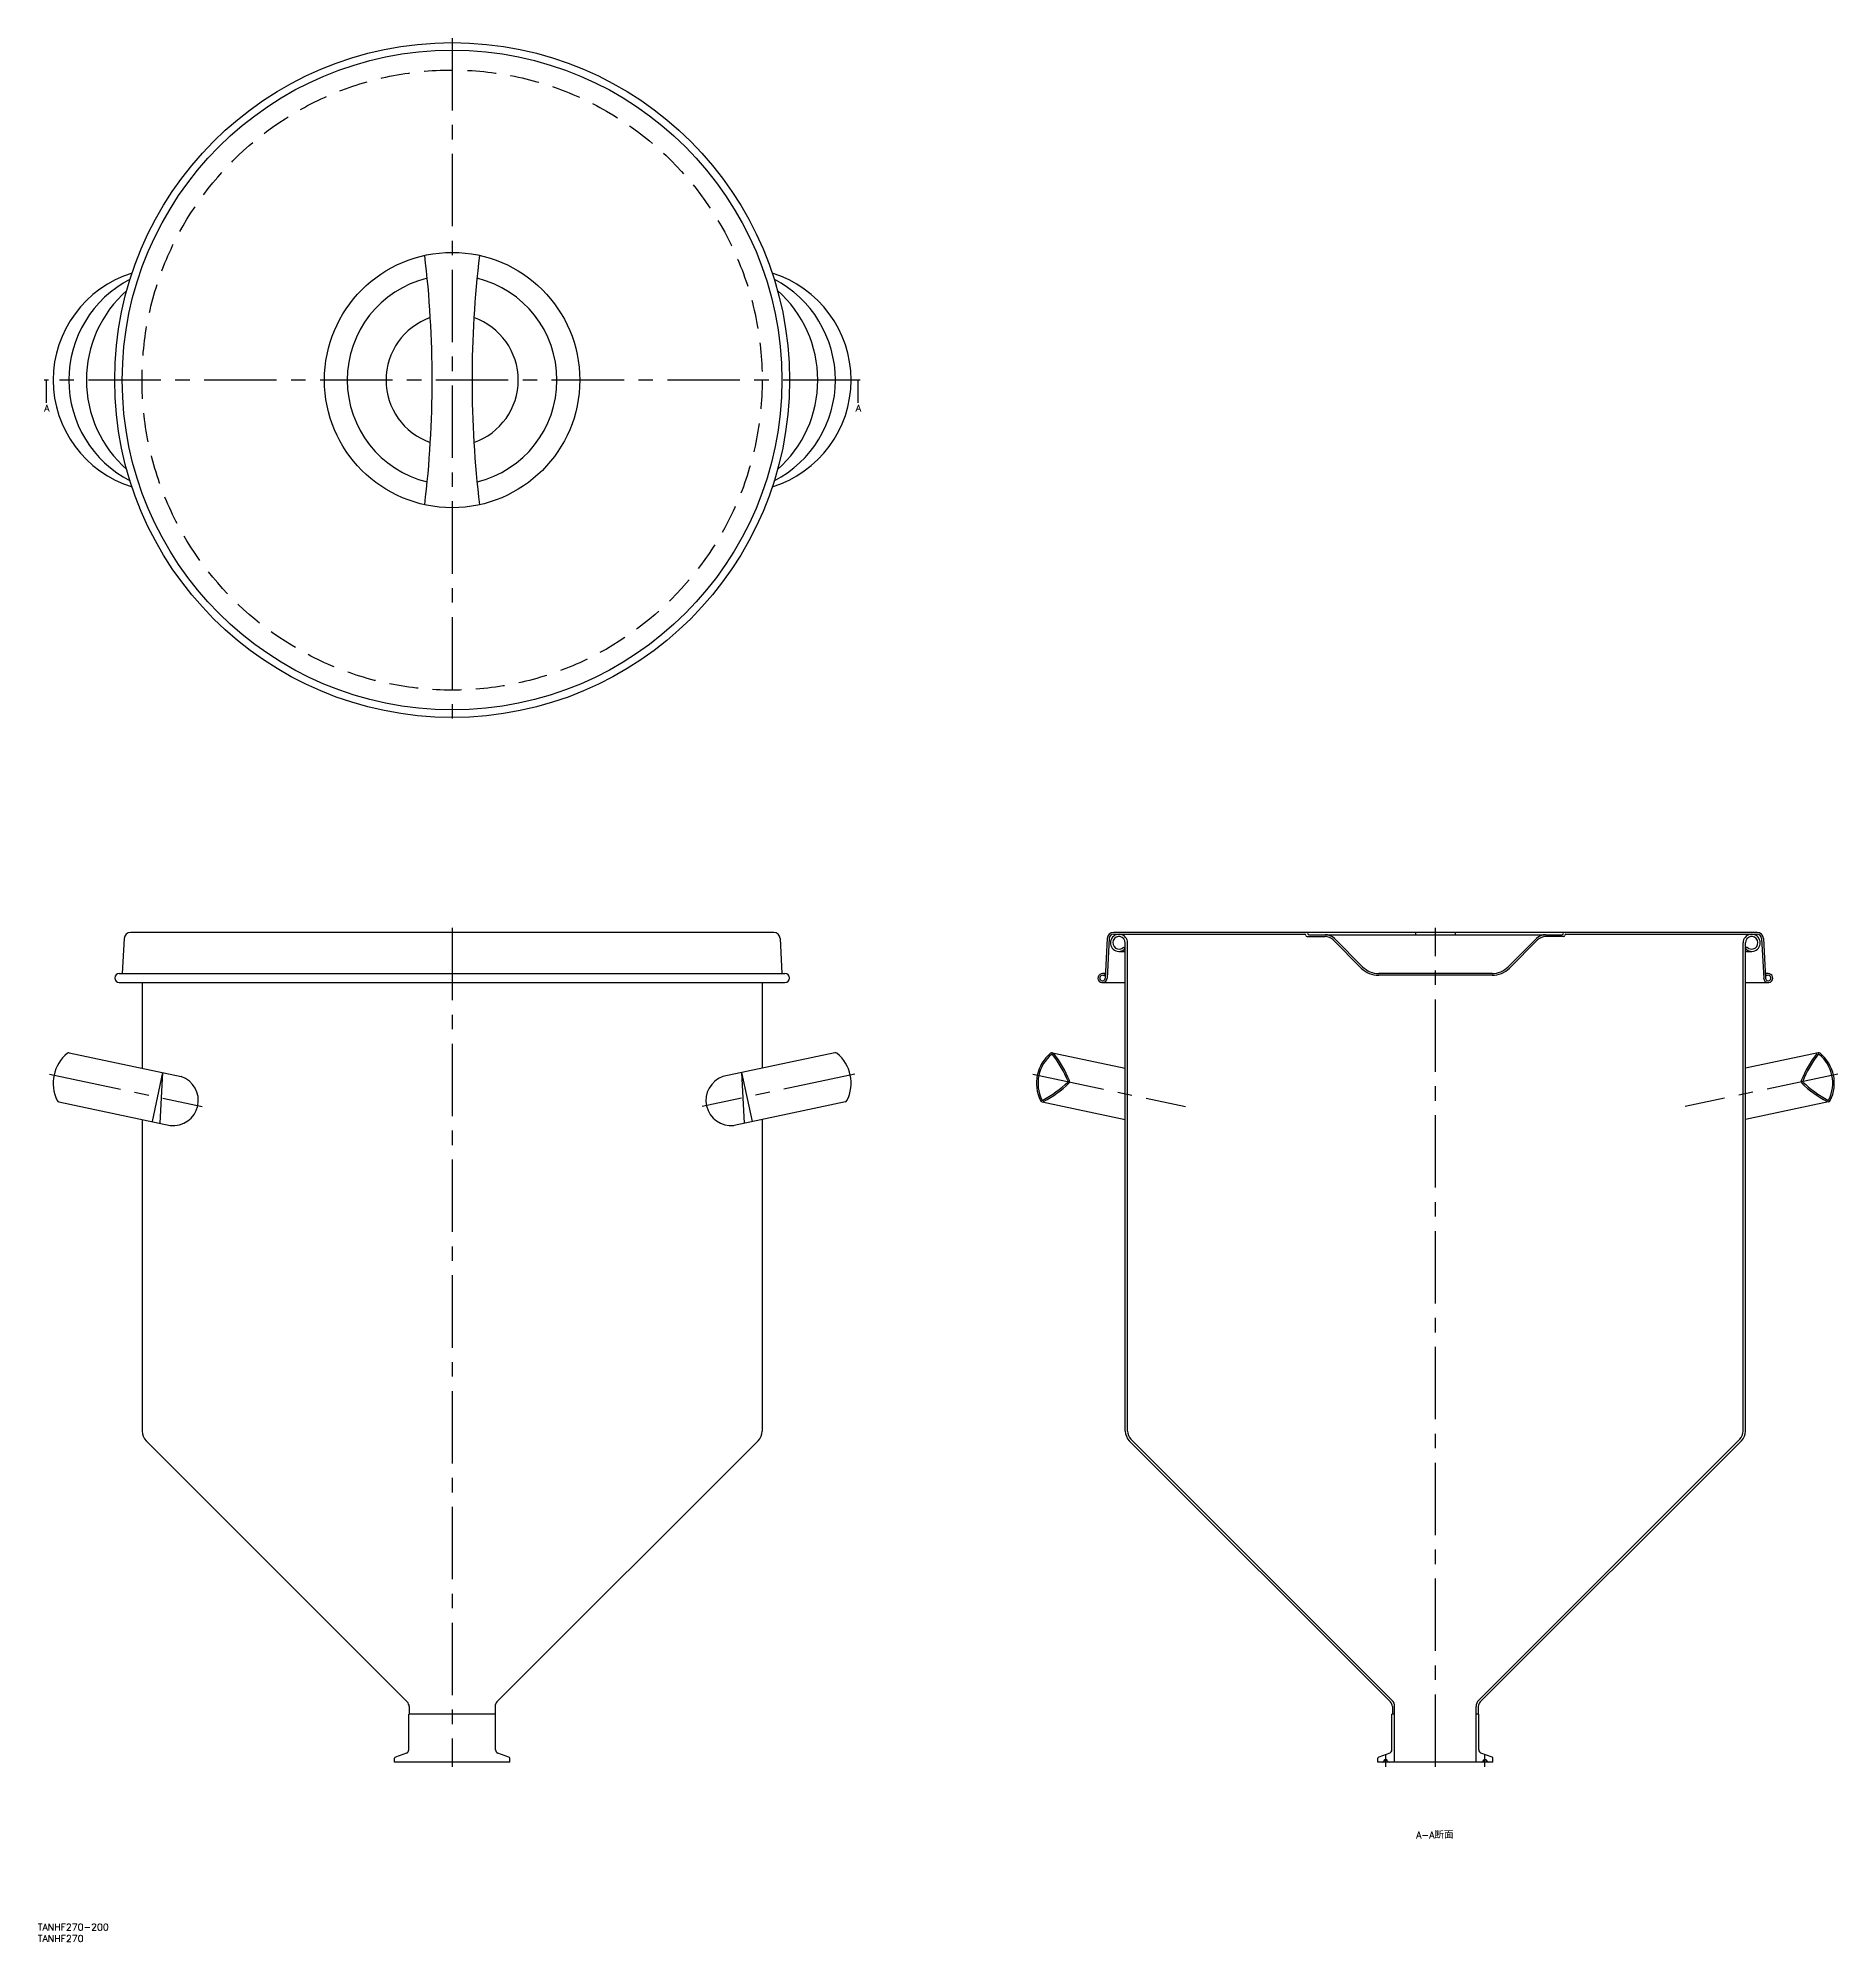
# Model space of a CAD drawing. Extents: x -182 to 608, y -685 to 150.
import ezdxf

# ---------------------------------------------------------------- set-up
doc = ezdxf.new("R2010")
doc.units = 0
doc.linetypes.add('CENTER', pattern=[50.8, 31.75, -6.35, 6.35, -6.35])
doc.linetypes.add('DASHED', pattern=[19.05, 12.7, -6.35])
doc.layers.get('0').update_dxf_attribs({"linetype": 'CONTINUOUS'})
doc.layers.add('CENTER', color=1, linetype='CONTINUOUS')
doc.styles.get("Standard").update_dxf_attribs({"font": 'txt.shx', "height": 3, "bigfont": 'bigfont.shx'})

msp = doc.modelspace()

# ---------------------------------------------------------------- linework, layer by layer
at = {"color": 7, "linetype": 'CONTINUOUS'}
for p, q in [((-143.9, -244.94), (-144.7, -260.29)), ((141.1, -242.29), (-141.1, -242.29)), ((143.9, -244.94), (144.7, -260.29)), ((287.41, -244.94), (286.49, -262.35)), ((288.2, -244.98), (287.29, -262.39)), ((572.41, -242.29), (290.2, -242.29)), ((290.2, -243.09), (374, -243.09)), ((294.51, -248.77), (295.3, -249.39)), ((295.3, -461.02), (295.3, -246.84)), ((296.3, -461.02), (296.3, -246.84)), ((375, -244.09), (382.9, -244.09)), ((375.8, -243.29), (486.8, -243.29)), ((386.44, -245.55), (398.81, -257.92)), ((387, -244.98), (399.37, -257.36)), ((422.55, -242.29), (422.55, -243.29)), ((440.05, -242.29), (440.05, -243.29)), ((475.6, -244.98), (463.23, -257.36)), ((476.17, -245.55), (463.8, -257.92)), ((487.6, -244.09), (479.71, -244.09)), ((488.6, -243.09), (572.41, -243.09)), ((566.3, -461.02), (566.3, -246.84)), ((567.3, -461.02), (567.3, -246.84)), ((568.09, -248.77), (567.3, -249.39)), ((574.4, -244.98), (575.32, -262.39)), ((575.2, -244.94), (576.11, -262.35)), ((292.55, -250.59), (295.3, -250.59)), ((567.3, -250.59), (570.05, -250.59)), ((-146.01, -260.29), (146.01, -260.29)), ((-146.01, -264.29), (146.01, -264.29)), ((-136, -264.29), (-136, -301.84)), ((136, -264.29), (136, -301.84)), ((286.6, -260.29), (285.29, -260.29)), ((285.29, -264.29), (295.3, -264.29)), ((286.06, -261.37), (286.58, -260.75)), ((456.16, -260.29), (406.45, -260.29)), ((456.16, -261.09), (406.45, -261.09)), ((567.3, -264.29), (577.31, -264.29)), ((577.31, -260.29), (576.01, -260.29)), ((576.54, -261.37), (576.03, -260.75)), ((-167.94, -295.05), (-118.81, -305.49)), ((167.94, -295.05), (118.81, -305.49)), ((263.36, -295.05), (295.3, -301.84)), ((599.24, -295.05), (567.3, -301.84)), ((-127, -303.75), (-131.58, -325.27)), ((-127, -303.75), (-128.17, -326)), ((127, -303.75), (131.58, -325.27)), ((127, -303.75), (128.17, -326)), ((-172.51, -316.57), (-123.65, -326.96)), ((172.51, -316.57), (123.65, -326.96)), ((258.79, -316.57), (295.3, -324.33)), ((603.82, -316.57), (567.3, -324.33)), ((-136, -324.33), (-136, -461.02)), ((136, -324.33), (136, -461.02)), ((-19.67, -579.83), (-134.24, -465.26)), ((19.67, -579.83), (134.24, -465.26)), ((411.63, -579.83), (297.06, -465.26)), ((412.34, -579.12), (297.77, -464.55)), ((450.27, -579.12), (564.84, -464.55)), ((450.97, -579.83), (565.55, -465.26)), ((-18.85, -581.81), (-18.85, -585.24)), ((18.85, -581.81), (18.85, -585.24)), ((412.45, -581.81), (412.45, -585.24)), ((413.45, -606.24), (413.45, -581.81)), ((449.15, -606.24), (449.15, -581.81)), ((450.15, -581.81), (450.15, -585.24)), ((-19.05, -600.85), (-19.05, -585.24)), ((19.05, -585.24), (-19.05, -585.24)), ((19.05, -600.85), (19.05, -585.24)), ((412.25, -600.85), (412.25, -585.24)), ((413.45, -585.24), (412.25, -585.24)), ((450.35, -585.24), (449.15, -585.24)), ((450.35, -600.85), (450.35, -585.24)), ((-25.25, -606.24), (-25.25, -604.55)), ((25.25, -606.24), (-25.25, -606.24)), ((-20.02, -602.24), (-24.86, -604)), ((24.86, -604), (20.02, -602.24)), ((25.25, -606.24), (25.25, -604.55)), ((406.05, -606.24), (406.05, -604.55)), ((456.55, -606.24), (406.05, -606.24)), ((411.29, -602.24), (406.44, -604)), ((408.74, -605.6), (408.62, -605.88)), ((410.37, -605.6), (410.48, -605.88)), ((456.17, -604), (451.32, -602.24)), ((452.25, -605.58), (452.12, -605.88)), ((453.86, -605.58), (453.98, -605.88)), ((456.55, -606.24), (456.55, -604.55))]:
    msp.add_line(p, q, dxfattribs=at)
at = {"color": 7}
for points in [[(-178, 0, 0), (-178, -9.99, 0)], [(178, 0, 0), (178, -9.99, 0)]]:
    msp.add_polyline3d(points, dxfattribs=at)
at = {"color": 7, "linetype": 'CONTINUOUS'}
for radius in [148.01, 144.7, 56]:
    msp.add_circle((0, 0), radius, dxfattribs=at)
at = {"color": 3, "linetype": 'DASHED'}
msp.add_circle((0, 0), 136, dxfattribs=at)
at = {"color": 7, "linetype": 'CONTINUOUS'}
for centre, radius, start, end in [((-470.68, 0), 461.93, 353.19944, 6.80056), ((470.68, 0), 461.93, 173.19944, 186.80056), ((-125.99, 0), 49.01, 107.09813, 252.90187), ((-118.35, 0), 49.79, 117.37578, 242.62422), ((0, 0), 46, 103.72809, 256.27191), ((0, 0), 46, 283.72809, 76.27191), ((125.99, 0), 49.01, 287.09813, 72.90187), ((118.35, 0), 49.79, 297.37578, 62.62422), ((-108.03, 0), 52.39, 131.43357, 228.56643), ((108.03, 0), 52.39, 311.43357, 48.56643), ((0, 0), 29, 109.25214, 250.74786), ((0, 0), 29, 289.25214, 70.74786), ((-141.1, -245.09), 2.8, 90, 177), ((141.1, -245.09), 2.8, 3, 90), ((290.2, -245.09), 2.8, 90, 177), ((290.2, -245.09), 2, 90, 177), ((292.55, -246.84), 3.75, 0, 317.16657), ((292.55, -246.84), 2.75, 0, 315.44814), ((374, -243.59), 0.5, 0, 90), ((375, -243.59), 0.5, 180, 270), ((374.8, -242.79), 0.5, 0, 90), ((375.8, -242.79), 0.5, 180, 270), ((382.9, -249.09), 5.8, 45, 90), ((382.9, -249.09), 5, 45, 90), ((479.71, -249.09), 5.8, 90, 135), ((479.71, -249.09), 5, 90, 135), ((486.8, -242.79), 0.5, 270, 0), ((487.8, -242.79), 0.5, 90, 180), ((487.6, -243.59), 0.5, 270, 0), ((488.6, -243.59), 0.5, 90, 180), ((570.05, -246.84), 3.75, 222.83343, 180), ((570.05, -246.84), 2.75, 224.55186, 180), ((572.41, -245.09), 2.8, 3, 90), ((572.41, -245.09), 2, 3, 90), ((406.45, -250.29), 10.8, 225, 270), ((406.45, -250.29), 10, 225, 270), ((456.16, -250.29), 10, 270, 315), ((456.16, -250.29), 10.8, 270, 315), ((-146.01, -262.29), 2, 90, 270), ((146.01, -262.29), 2, 270, 90), ((285.29, -262.29), 2, 50.1301, 357), ((285.29, -262.29), 1.2, 50.1301, 357), ((577.31, -262.29), 2, 183, 129.8699), ((577.31, -262.29), 1.2, 183, 129.8699), ((-157.96, -308.42), 17.04, 129.41991, 206.58009), ((-168.15, -296.03), 1, 78, 129.41991), ((168.15, -296.03), 1, 50.58009, 102), ((157.96, -308.42), 17.04, 333.41991, 50.58009), ((273.34, -308.42), 17.04, 129.41991, 206.58009), ((273.34, -308.42), 16.34, 129.41991, 206.58009), ((263.16, -296.03), 1, 78, 129.41991), ((263.16, -296.03), 0.3, 37.8778, 129.41991), ((224.48, -326.11), 49.3, 22.09662, 37.8778), ((224.48, -326.11), 50, 22.09662, 37.8778), ((638.13, -326.11), 50, 142.1222, 157.90338), ((638.13, -326.11), 49.3, 142.1222, 157.90338), ((599.45, -296.03), 0.3, 50.58009, 142.1222), ((599.45, -296.03), 1, 50.58009, 102), ((589.27, -308.42), 16.34, 333.41991, 50.58009), ((589.27, -308.42), 17.04, 333.41991, 50.58009), ((-122.4, -315.96), 11.07, 263.52848, 71.07294), ((122.4, -315.96), 11.07, 108.92706, 276.47152), ((235.9, -272.38), 49.3, 298.1222, 313.90338), ((235.9, -272.38), 50, 298.1222, 313.90338), ((269.88, -307.68), 0.3, 313.90338, 22.09662), ((269.88, -307.68), 1, 313.90338, 22.09662), ((592.73, -307.68), 1, 157.90338, 226.09662), ((626.7, -272.38), 50, 226.09662, 241.8778), ((592.73, -307.68), 0.3, 157.90338, 226.09662), ((626.7, -272.38), 49.3, 226.09662, 241.8778), ((-172.31, -315.59), 1, 206.58009, 258), ((172.31, -315.59), 1, 282, 333.41991), ((259, -315.59), 1, 206.58009, 258), ((259, -315.59), 0.3, 206.58009, 298.1222), ((603.61, -315.59), 0.3, 241.8778, 333.41991), ((603.61, -315.59), 1, 282, 333.41991), ((-130, -461.02), 6, 180, 225), ((130, -461.02), 6, 315, 0), ((301.3, -461.02), 6, 180, 225), ((301.3, -461.02), 5, 180, 225), ((561.3, -461.02), 5, 315, 0), ((561.3, -461.02), 6, 315, 0), ((-21.65, -581.81), 2.8, 360, 45), ((21.65, -581.81), 2.8, 135, 180), ((409.65, -581.81), 2.8, 360, 45), ((409.65, -581.81), 3.8, 360, 45), ((452.95, -581.81), 3.8, 135, 180), ((452.95, -581.81), 2.8, 135, 180), ((-20.52, -600.85), 1.47, 290, 0), ((20.52, -600.85), 1.47, 180, 250), ((410.78, -600.85), 1.47, 290, 0), ((451.82, -600.85), 1.47, 180, 250), ((-24.66, -604.55), 0.588, 110, 180), ((24.66, -604.55), 0.588, 0, 70), ((406.64, -604.55), 0.588, 110, 180), ((408.08, -605.65), 0.588, 270, 337), ((409.55, -605.94), 0.882, 23, 157), ((411.03, -605.65), 0.588, 203, 270), ((451.58, -605.65), 0.588, 270, 337), ((453.05, -605.94), 0.882, 21.63699, 158.36301), ((454.53, -605.65), 0.588, 203, 270), ((455.97, -604.55), 0.588, 0, 70)]:
    msp.add_arc(centre, radius, start, end, dxfattribs=at)
at = {"layer": 'CENTER', "color": 1, "linetype": 'CENTER'}
for p, q in [((0, 150.01), (0, -150.01)), ((-177, 0), (-179, 0)), ((177, 0), (-177, 0)), ((179, 0), (177, 0)), ((0, -240.29), (0, -608.24)), ((431.3, -608.24), (431.3, -240.29)), ((-176.58, -304.46), (-109.62, -318.69)), ((176.58, -304.46), (109.62, -318.69)), ((254.72, -304.46), (321.68, -318.69)), ((607.89, -304.46), (540.92, -318.69)), ((409.55, -608.24), (409.55, -603.06)), ((453.05, -608.24), (453.05, -603.06))]:
    msp.add_line(p, q, dxfattribs=at)

# ---------------------------------------------------------------- texts
at = {"color": 137, "linetype": 'CONTINUOUS'}
for s, p in [('A', (-178.97, -13.83)), ('A', (177.03, -13.83)), ('A-A断面', (422.89, -639.71))]:
    msp.add_text(s, height=3, dxfattribs=at).set_placement(p)
at = {"color": 7, "linetype": 'CONTINUOUS'}
for s, p in [('TANHF270-200', (-181.75, -680.09)), ('TANHF270', (-181.75, -685.09))]:
    msp.add_text(s, height=3, dxfattribs=at).set_placement(p)

doc.saveas('drawing.dxf')
